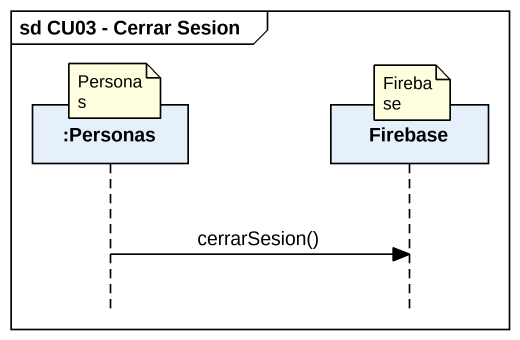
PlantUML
@startuml
mainframe sd CU03 - Cerrar Sesion
hide footbox
participant ":Personas" as Personas
participant Firebase

note over Personas : Personas
note over Firebase : Firebase
Personas -> Firebase : cerrarSesion()
@enduml
